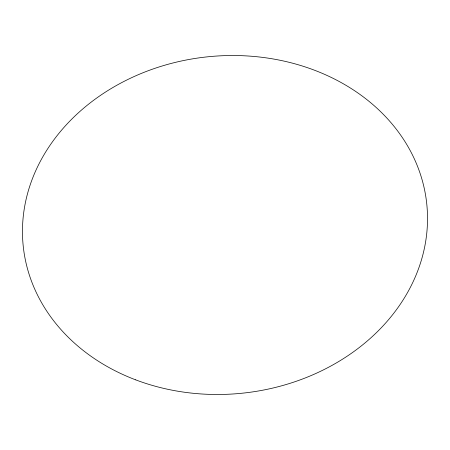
<?xml version="1.0" encoding="UTF-8"?>
<svg xmlns="http://www.w3.org/2000/svg" width="450" height="450" viewBox="0 0 450 450"><rect width="100%" height="100%" fill="white"/><g stroke="black" fill="none" stroke-linecap="round" stroke-linejoin="round"><path stroke-width="0.67" d="M135.624 379.834A202.866 169.082 -6 0 0 427.072 207.298A202.866 169.082 -6 0 0 112.286 87.874A202.866 169.082 -6 0 0 135.624 379.834"/></g></svg>
